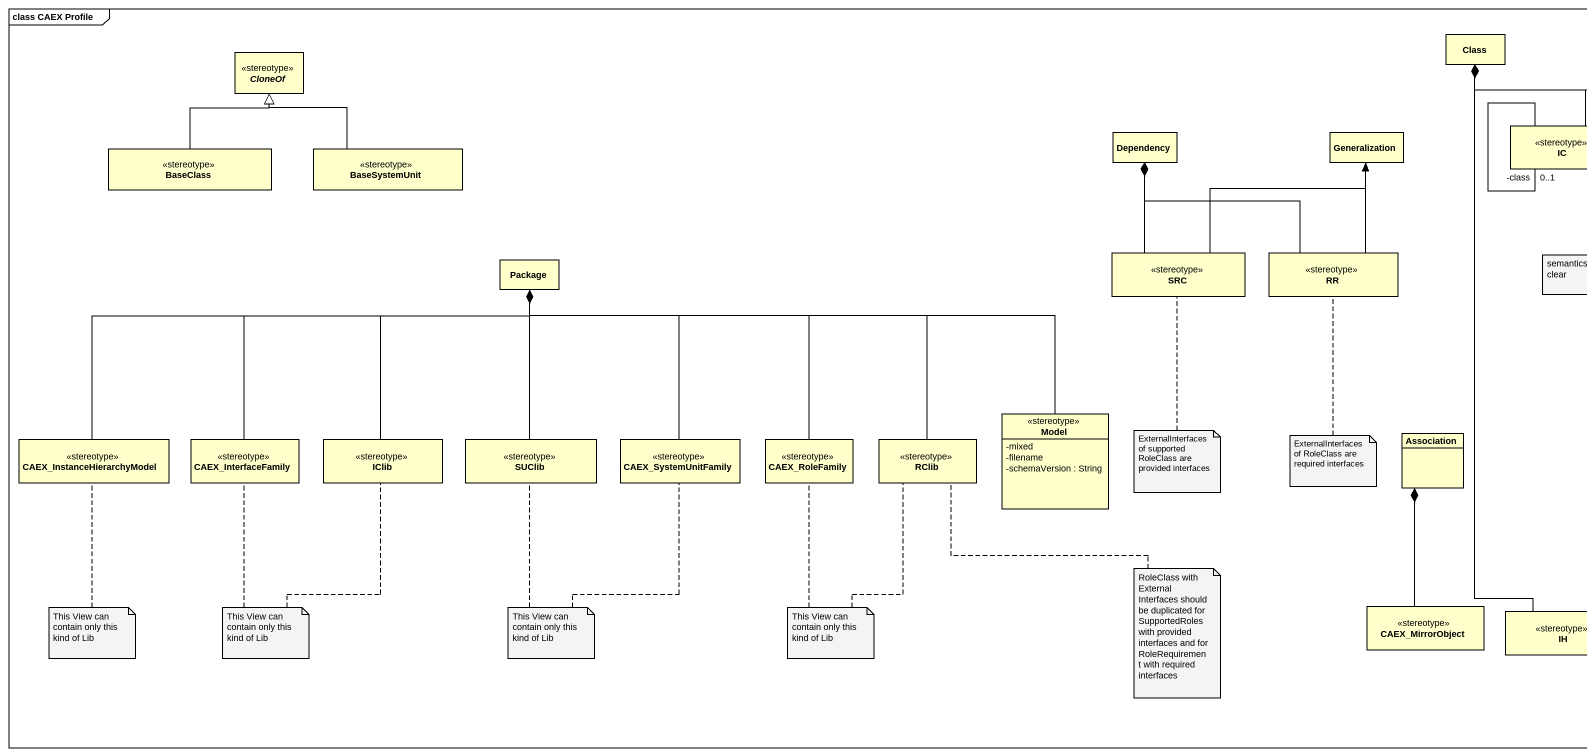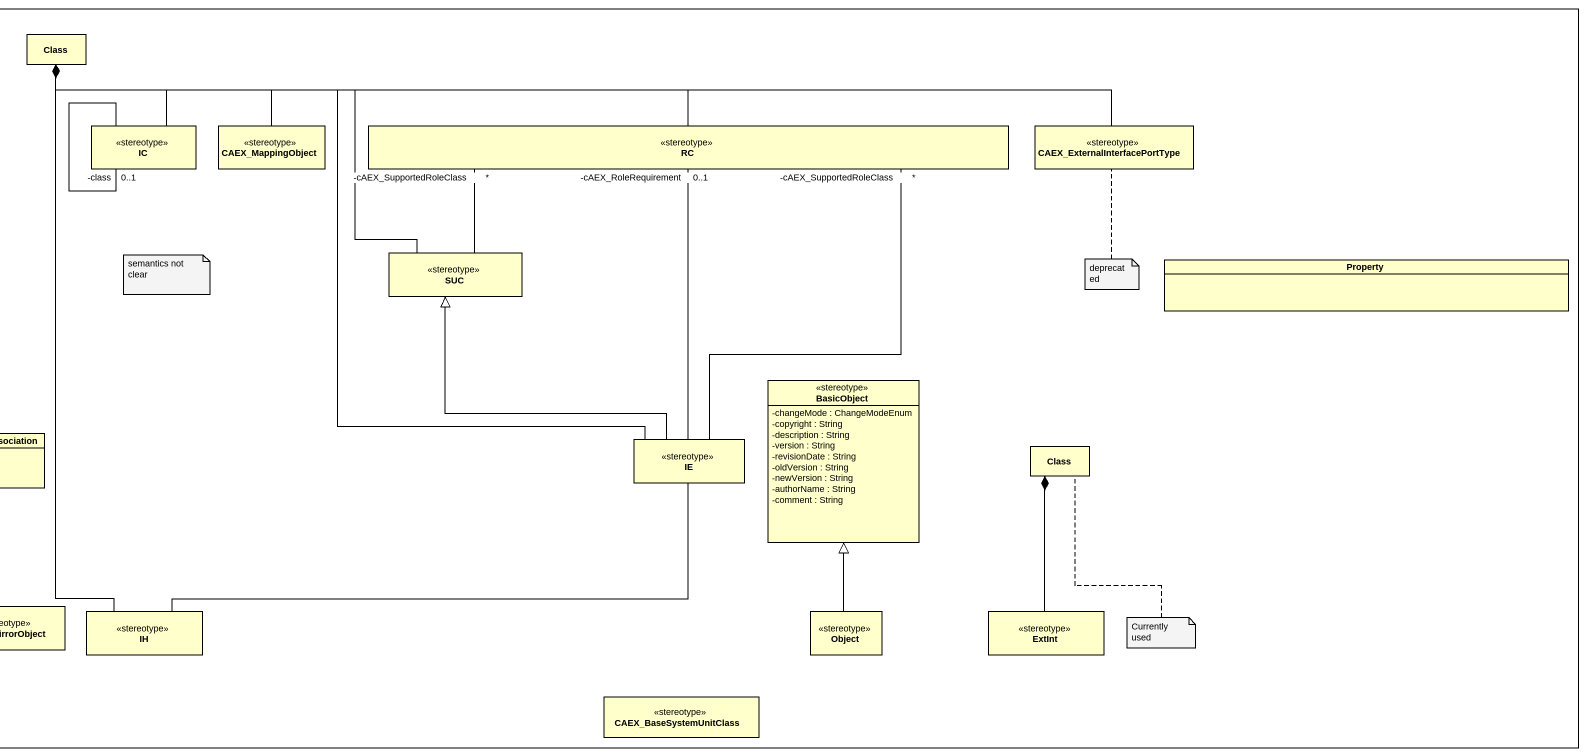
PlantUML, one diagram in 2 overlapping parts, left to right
@startuml
mainframe class CAEX Profile
hide circle
hide empty members
skinparam classAttributeIconSize 0
class "Class" as Class_
abstract class CloneOf <<stereotype>>
class BaseClass <<stereotype>>
class BaseSystemUnit <<stereotype>>
class Dependency
class Generalization
class IC <<stereotype>>
class CAEX_MappingObject <<stereotype>>
class RC <<stereotype>>
class "CAEX_ExternalInterfacePortType" as CAEX_ExternalInterfacePortTy <<stereotype>>
class "Package" as Package_
class SRC <<stereotype>>
class RR <<stereotype>>
class SUC <<stereotype>>
class Property
class BasicObject <<stereotype>> {
  -changeMode : ChangeModeEnum
  -copyright : String
  -description : String
  -version : String
  -revisionDate : String
  -oldVersion : String
  -newVersion : String
  -authorName : String
  -comment : String
}
class Model <<stereotype>> {
  -mixed
  -filename
  -schemaVersion : String
}
class CAEX_InstanceHierarchyModel <<stereotype>>
class CAEX_InterfaceFamily <<stereotype>>
class IClib <<stereotype>>
class SUClib <<stereotype>>
class CAEX_SystemUnitFamily <<stereotype>>
class CAEX_RoleFamily <<stereotype>>
class RClib <<stereotype>>
class Association
class IE <<stereotype>>
class "Class" as Class__2
class CAEX_MirrorObject <<stereotype>>
class IH <<stereotype>>
class "Object" as Object_ <<stereotype>>
class ExtInt <<stereotype>>
class CAEX_BaseSystemUnitClass <<stereotype>>
BaseClass -up-|> CloneOf
BaseSystemUnit -up-|> CloneOf
IC -up-* Class_
IC -- "-class\n0..1" IC
CAEX_MappingObject -left-* Class_
RC -left-* Class_
CAEX_ExternalInterfacePortTy -left-* Class_
SRC -up-* Dependency
SRC -up-> Generalization
RR -up-* Dependency
RR -up-> Generalization
SUC -left-* Class_
SUC -right- "-cAEX_SupportedRoleClass\n*" RC
Model -left-* Package_
CAEX_InstanceHierarchyModel -right-* Package_
CAEX_InterfaceFamily -up-* Package_
IClib -up-* Package_
SUClib -up-* Package_
CAEX_SystemUnitFamily -up-* Package_
CAEX_RoleFamily -up-* Package_
RClib -left-* Package_
IE -up-* Class_
IE -up- "-cAEX_SupportedRoleClass\n*" RC
IE -up- "-cAEX_RoleRequirement\n0..1" RC
IE -up-|> SUC
CAEX_MirrorObject -up-* Association
IH -up-* Class_
IH -right- IE
Object_ -up-|> BasicObject
ExtInt -up-* Class__2
note as N1
  semantics not clear
end note
note bottom of CAEX_ExternalInterfacePortTy : deprecated
note bottom of SRC : ExternalInterfaces of supported RoleClass are provided interfaces
note bottom of RR : ExternalInterfaces of RoleClass are required interfaces
note bottom of RClib : RoleClass with External Interfaces should be duplicated for SupportedRoles with provided interfaces and for RoleRequirement with required interfaces
note bottom of CAEX_InstanceHierarchyModel : This View can contain only this kind of Lib
note as N7
  This View can contain only this kind of Lib
end note
N7 .. CAEX_InterfaceFamily
N7 .. IClib
note as N8
  This View can contain only this kind of Lib
end note
N8 .. SUClib
N8 .. CAEX_SystemUnitFamily
note as N9
  This View can contain only this kind of Lib
end note
N9 .. CAEX_RoleFamily
N9 .. RClib
note bottom of Class__2 : Currently used
@enduml
